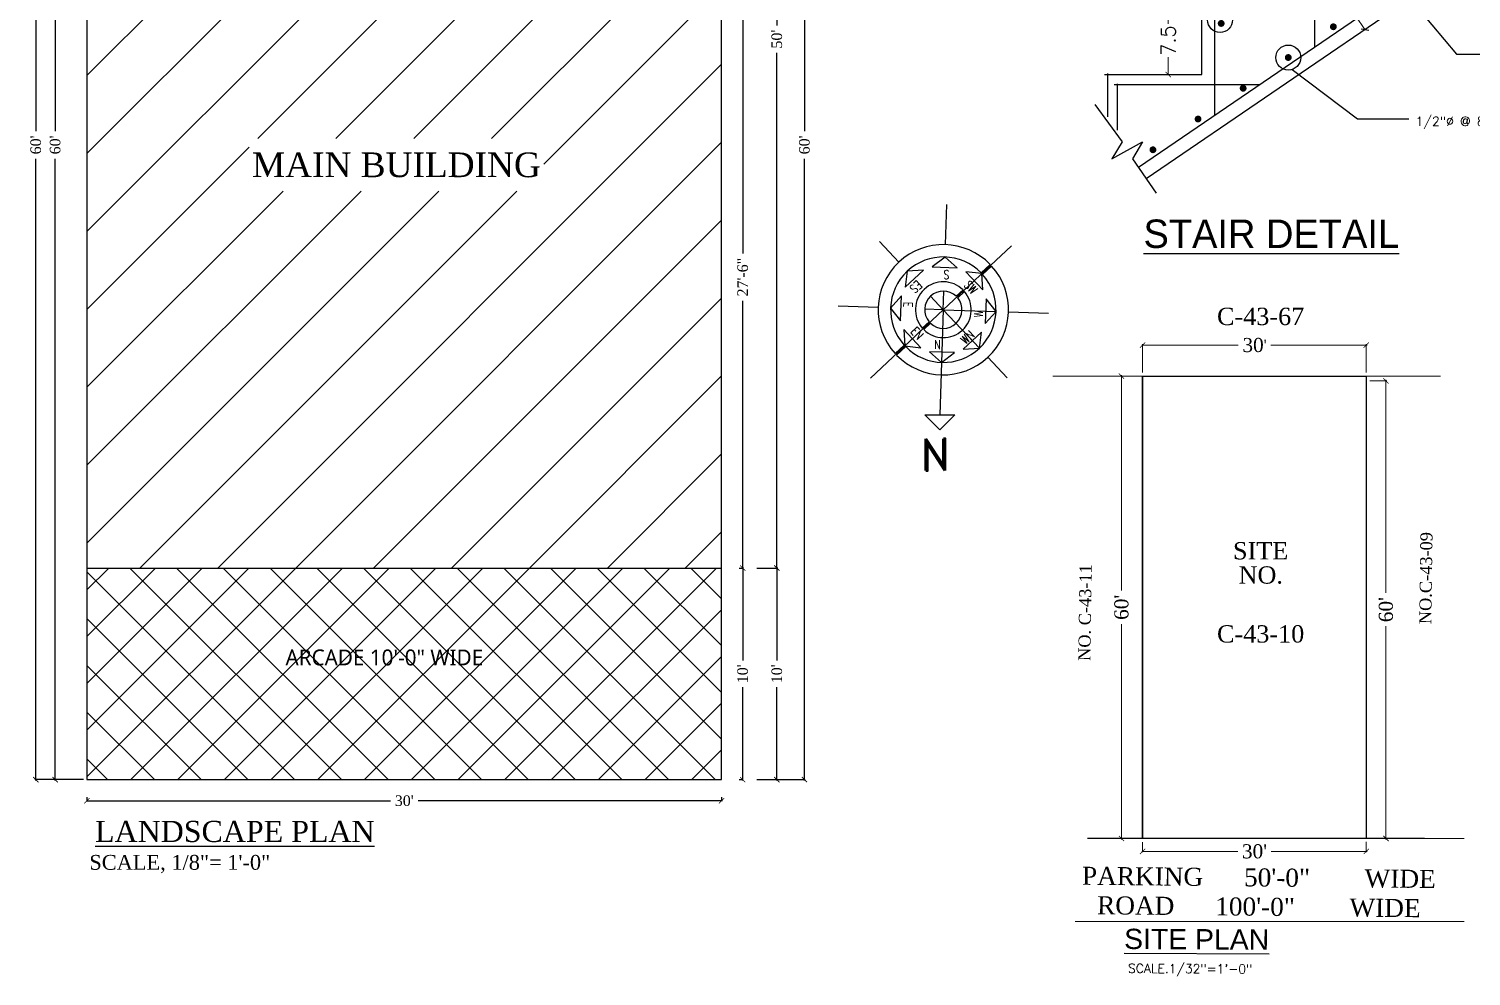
# Model space of a CAD drawing. Header units: inches. Extents: x 137014 to 144844, y -150241 to -148176.
# Drawn here: x 139704 to 140522, y -149346 to -148809 of the extents above; entities that cross this region are included whole.
import ezdxf

# ---------------------------------------------------------------- set-up
doc = ezdxf.new("R2010")
doc.units = ezdxf.units.IN
doc.header["$LTSCALE"] = 15
doc.header["$MEASUREMENT"] = 0
doc.header["$PDMODE"] = 2
doc.layers.get('0').update_dxf_attribs({"linetype": 'CONTINUOUS'})
doc.layers.get('Defpoints').update_dxf_attribs({"linetype": 'CONTINUOUS'})
for name, color, linetype in [('DIM', 255, 'CONTINUOUS'), ('dimenion', 8, 'CONTINUOUS'), ('doors', 34, 'CONTINUOUS'), ('HATCH', 252, 'CONTINUOUS'), ('TEXT', 2, 'CONTINUOUS'), ('TXT', 3, 'CONTINUOUS'), ('WIN', 4, 'CONTINUOUS')]:
    doc.layers.add(name, color=color, linetype=linetype)
for name, color, linetype, lineweight in [('DIMENSION', 251, 'CONTINUOUS', 15), ('tex2', 2, 'CONTINUOUS', 0), ('WALL', 1, 'CONTINUOUS', 30)]:
    doc.layers.add(name, color=color, linetype=linetype, lineweight=lineweight)
doc.styles.add('AR', font='arial.ttf', dxfattribs={"width": 0.7})
doc.styles.add('arial', font='times.ttf')
doc.styles.add('ROMANS', font='romans.shx')
doc.styles.add('ROMANT', font='romant.shx', dxfattribs={"height": 6})
doc.styles.add('ROMANTIC', font='rom_____.pfb')
doc.styles.get("Standard").update_dxf_attribs({"font": 'romand.shx', "height": 8})
doc.styles.add('times', font='times.ttf', dxfattribs={"height": 6})
doc.dimstyles.new('NAUMAN', dxfattribs={"dimtxt": 7, "dimasz": 3, "dimexe": 0.5, "dimexo": 2, "dimgap": 3, "dimtad": 0, "dimdec": 1, "dimzin": 0, "dimdsep": 46, "dimlunit": 4, "dimtxsty": 'times', "dimblk1": 'ARCHTICK', "dimblk2": 'ARCHTICK', "dimsah": 1, "dimcen": 0, "dimdle": 0.5, "dimclrd": 256, "dimclre": 256, "dimclrt": 2, "dimadec": 0, "dimazin": 0, "dimtfac": 1, "dimtdec": 1, "dimtix": 1, "dimtofl": 0, "dimtmove": 1, "dimatfit": 3, "dimldrblk": 'ARCHTICK', "dimfxl": 4, "dimtolj": 1, "dimtzin": 0, "dimarcsym": 0})
doc.dimstyles.get("Standard").update_dxf_attribs({"dimtxt": 8, "dimasz": 3, "dimexe": 0, "dimexo": 6, "dimgap": 2, "dimtad": 0, "dimdec": 1, "dimzin": 0, "dimdsep": 46, "dimlunit": 4, "dimtxsty": 'ROMANS', "dimblk1": 'OBLIQUE', "dimblk2": 'OBLIQUE', "dimsah": 1, "dimcen": 0, "dimclrt": 256, "dimadec": 0, "dimazin": 0, "dimtm": 1e-09, "dimtfac": 1, "dimtdec": 1, "dimtofl": 0, "dimtmove": 1, "dimatfit": 0, "dimldrblk": 'OBLIQUE', "dimfxl": 12, "dimtolj": 1, "dimtzin": 0, "dimarcsym": 0})

# ---------------------------------------------------------------- blocks, each defined once
blk = doc.blocks.new('_ARCHTICK')
at = {"color": 0, "linetype": 'ByBlock', "const_width": 0.15}
blk.add_lwpolyline([(-0.5, -0.5), (0.5, 0.5)], dxfattribs=at)
blk = doc.blocks.new('_OBLIQUE')
at = {"color": 0, "linetype": 'ByBlock'}
blk.add_line((-0.5, -0.5), (0.5, 0.5), dxfattribs=at)
blk = doc.blocks.new('*D76')
at = {"layer": 'Defpoints', "color": 0, "transparency": 16777216}
for p in [(137988.51, -141081.9), (138024.29, -141094.98), (138005.96, -141107.48)]:
    blk.add_point(p, dxfattribs=at)
at = {"layer": 'DIM', "color": 0, "lineweight": -2, "transparency": 16777216}
for p, q in [((137992.64, -141079.08), (138010.15, -141067.14)), ((138006.85, -141069.39), (138012, -141076.95)), ((138010.09, -141104.67), (138027.6, -141092.73)), ((138024.29, -141094.98), (138019.14, -141087.42))]:
    blk.add_line(p, q, dxfattribs=at)
at = {"layer": 'DIM', "color": 0, "lineweight": -2, "transparency": 16777216, "xscale": 3, "yscale": 3, "zscale": 3}
for name, p, rotation in [('_ARCHTICK', (138006.85, -141069.39), 124.286876977573), ('_OBLIQUE', (138024.29, -141094.98), 304.286876977573)]:
    blk.add_blockref(name, p, dxfattribs=dict(at, rotation=rotation))
at = {"layer": 'DIM', "transparency": 16777216, "insert": (138015.57, -141082.19), "char_height": 8, "attachment_point": 5, "rotation": 304.28688, "style": 'ROMANS'}
blk.add_mtext('\\A1;6"', dxfattribs=at)
blk = doc.blocks.new('*D77')
at = {"layer": 'Defpoints', "color": 0, "transparency": 16777216}
for p in [(137912.71, -141081.9), (137931.74, -141081.9), (137931.74, -141120.6)]:
    blk.add_point(p, dxfattribs=at)
at = {"layer": 'DIM', "color": 0, "lineweight": -2, "transparency": 16777216}
for p, q in [((137926.74, -141081.9), (137908.71, -141081.9)), ((137912.71, -141081.9), (137912.71, -141091.87)), ((137912.71, -141120.6), (137912.71, -141110.63)), ((137926.74, -141120.6), (137908.71, -141120.6))]:
    blk.add_line(p, q, dxfattribs=at)
at = {"layer": 'DIM', "color": 0, "lineweight": -2, "transparency": 16777216, "xscale": 3, "yscale": 3, "zscale": 3}
for name, p, rotation in [('_OBLIQUE', (137912.71, -141081.9), 90), ('_ARCHTICK', (137912.71, -141120.6), 270)]:
    blk.add_blockref(name, p, dxfattribs=dict(at, rotation=rotation))
at = {"layer": 'DIM', "transparency": 16777216, "insert": (137912.71, -141101.25), "char_height": 8, "attachment_point": 5, "rotation": 90, "style": 'ROMANS'}
blk.add_mtext('\\A1;7.5', dxfattribs=at)
blk = doc.blocks.new('*D78')
at = {"layer": 'Defpoints', "color": 0, "transparency": 16777216}
for p in [(138045.28, -141025.77), (137988.51, -141043.19), (138045.28, -141043.19)]:
    blk.add_point(p, dxfattribs=at)
at = {"layer": 'DIM', "color": 0, "lineweight": -2, "transparency": 16777216}
for p, q in [((137988.51, -141038.19), (137988.51, -141021.77)), ((137988.51, -141025.77), (138001.42, -141025.77)), ((138045.28, -141025.77), (138032.37, -141025.77)), ((138045.28, -141038.19), (138045.28, -141021.77))]:
    blk.add_line(p, q, dxfattribs=at)
at = {"layer": 'DIM', "color": 0, "lineweight": -2, "transparency": 16777216, "xscale": 3, "yscale": 3, "zscale": 3, "rotation": 180}
blk.add_blockref('_ARCHTICK', (137988.51, -141025.77), dxfattribs=at)
at = {"layer": 'DIM', "color": 0, "lineweight": -2, "transparency": 16777216, "xscale": 3, "yscale": 3, "zscale": 3}
blk.add_blockref('_OBLIQUE', (138045.28, -141025.77), dxfattribs=at)
at = {"layer": 'DIM', "transparency": 16777216, "insert": (138016.9, -141025.77), "char_height": 8, "attachment_point": 5, "style": 'ROMANS'}
blk.add_mtext('\\A1;10.5"', dxfattribs=at)
blk = doc.blocks.new('*D209')
at = {"layer": 'Defpoints', "color": 0, "ltscale": 5, "transparency": 16777216}
for p in [(138061.83, -141333.18), (138061.83, -141592.75), (138072.95, -141592.75)]:
    blk.add_point(p, dxfattribs=at)
at = {"layer": 'HATCH', "lineweight": -2, "ltscale": 5, "transparency": 16777216}
for p, q in [((138063.83, -141333.18), (138073.45, -141333.18)), ((138072.95, -141332.68), (138072.95, -141453.5)), ((138072.95, -141593.25), (138072.95, -141472.43)), ((138063.83, -141592.75), (138073.45, -141592.75))]:
    blk.add_line(p, q, dxfattribs=at)
at = {"layer": 'HATCH', "lineweight": -2, "ltscale": 5, "transparency": 16777216, "xscale": 3, "yscale": 3, "zscale": 3}
for p, rotation in [((138072.95, -141333.18), 90), ((138072.95, -141592.75), 270)]:
    blk.add_blockref('_ARCHTICK', p, dxfattribs=dict(at, rotation=rotation))
at = {"layer": 'HATCH', "color": 2, "ltscale": 5, "transparency": 16777216, "insert": (138072.95, -141462.96), "char_height": 6, "attachment_point": 5, "rotation": 90, "style": 'times'}
blk.add_mtext("\\A1;{\\H1.333x;60'}", dxfattribs=at)
blk = doc.blocks.new('*D210')
at = {"layer": 'Defpoints', "color": 0, "ltscale": 5, "transparency": 16777216}
for p in [(137934.94, -141592.79), (138061.83, -141592.75), (137934.94, -141600.11)]:
    blk.add_point(p, dxfattribs=at)
at = {"layer": 'HATCH', "lineweight": -2, "ltscale": 5, "transparency": 16777216}
for p, q in [((137934.44, -141600.11), (137988.91, -141600.09)), ((137934.94, -141594.79), (137934.94, -141600.61)), ((138062.33, -141600.07), (138007.87, -141600.09)), ((138061.83, -141594.75), (138061.83, -141600.57))]:
    blk.add_line(p, q, dxfattribs=at)
at = {"layer": 'HATCH', "lineweight": -2, "ltscale": 5, "transparency": 16777216, "xscale": 3, "yscale": 3, "zscale": 3}
for p, rotation in [((137934.94, -141600.11), 180.017741368843), ((138061.83, -141600.07), 0.01774136884298727)]:
    blk.add_blockref('_ARCHTICK', p, dxfattribs=dict(at, rotation=rotation))
at = {"layer": 'HATCH', "color": 2, "ltscale": 5, "transparency": 16777216, "insert": (137998.39, -141600.09), "char_height": 6, "attachment_point": 5, "rotation": 0.01774, "style": 'times'}
blk.add_mtext("\\A1;{\\H1.333x;30'}", dxfattribs=at)
blk = doc.blocks.new('*D211')
at = {"layer": 'Defpoints', "color": 0, "ltscale": 5, "transparency": 16777216}
for p in [(137934.94, -141312.92), (137934.94, -141330.52), (138061.83, -141330.52)]:
    blk.add_point(p, dxfattribs=at)
at = {"layer": 'HATCH', "lineweight": -2, "ltscale": 5, "transparency": 16777216}
for p, q in [((137934.44, -141312.92), (137989.11, -141312.92)), ((137934.94, -141328.52), (137934.94, -141312.42)), ((138062.33, -141312.92), (138007.66, -141312.92)), ((138061.83, -141328.52), (138061.83, -141312.42))]:
    blk.add_line(p, q, dxfattribs=at)
at = {"layer": 'HATCH', "lineweight": -2, "ltscale": 5, "transparency": 16777216, "xscale": 3, "yscale": 3, "zscale": 3, "rotation": 180}
blk.add_blockref('_ARCHTICK', (137934.94, -141312.92), dxfattribs=at)
at = {"layer": 'HATCH', "lineweight": -2, "ltscale": 5, "transparency": 16777216, "xscale": 3, "yscale": 3, "zscale": 3}
blk.add_blockref('_ARCHTICK', (138061.83, -141312.92), dxfattribs=at)
at = {"layer": 'HATCH', "color": 2, "ltscale": 5, "transparency": 16777216, "insert": (137998.39, -141312.92), "char_height": 6, "attachment_point": 5, "style": 'times'}
blk.add_mtext("\\A1;{\\H1.333x;30}'", dxfattribs=at)
blk = doc.blocks.new('*D212')
at = {"layer": 'Defpoints', "color": 0, "ltscale": 5, "transparency": 16777216}
for p in [(137934.94, -141330.52), (137922.93, -141592.79), (137934.94, -141592.79)]:
    blk.add_point(p, dxfattribs=at)
at = {"layer": 'HATCH', "lineweight": -2, "ltscale": 5, "transparency": 16777216}
for p, q in [((137932.94, -141330.52), (137922.43, -141330.52)), ((137922.93, -141330.02), (137922.93, -141452.19)), ((137922.93, -141593.29), (137922.93, -141471.12)), ((137932.94, -141592.79), (137922.43, -141592.79))]:
    blk.add_line(p, q, dxfattribs=at)
at = {"layer": 'HATCH', "lineweight": -2, "ltscale": 5, "transparency": 16777216, "xscale": 3, "yscale": 3, "zscale": 3}
for p, rotation in [((137922.93, -141330.52), 90), ((137922.93, -141592.79), 270)]:
    blk.add_blockref('_ARCHTICK', p, dxfattribs=dict(at, rotation=rotation))
at = {"layer": 'HATCH', "color": 2, "ltscale": 5, "transparency": 16777216, "insert": (137922.93, -141461.65), "char_height": 6, "attachment_point": 5, "rotation": 90, "style": 'times'}
blk.add_mtext("\\A1;{\\H1.333x;60'}", dxfattribs=at)
blk = doc.blocks.new('*D163')
at = {"layer": 'Defpoints', "color": 0, "ltscale": 5, "transparency": 16777216}
for p in [(140114.88, -148514.55), (140114.88, -149114.55), (140128.25, -149114.55)]:
    blk.add_point(p, dxfattribs=at)
at = {"layer": 'dimenion', "lineweight": -2, "ltscale": 5, "transparency": 16777216}
for p, q in [((140116.88, -148514.55), (140128.75, -148514.55)), ((140128.25, -148514.05), (140128.25, -148806.73)), ((140128.25, -149115.05), (140128.25, -148822.38)), ((140116.88, -149114.55), (140128.75, -149114.55))]:
    blk.add_line(p, q, dxfattribs=at)
at = {"layer": 'dimenion', "lineweight": -2, "ltscale": 5, "transparency": 16777216, "xscale": 3, "yscale": 3, "zscale": 3}
for p, rotation in [((140128.25, -148514.55), 90), ((140128.25, -149114.55), 270)]:
    blk.add_blockref('_ARCHTICK', p, dxfattribs=dict(at, rotation=rotation))
at = {"layer": 'dimenion', "color": 2, "ltscale": 5, "transparency": 16777216, "insert": (140128.25, -148814.55), "char_height": 6, "attachment_point": 5, "rotation": 90, "style": 'times'}
blk.add_mtext("\\A1;50'", dxfattribs=at)
blk = doc.blocks.new('*D164')
at = {"layer": 'Defpoints', "color": 0, "ltscale": 5, "transparency": 16777216}
for p in [(140114.88, -149114.55), (140128.25, -149114.55), (140114.88, -149234.55)]:
    blk.add_point(p, dxfattribs=at)
at = {"layer": 'dimenion', "lineweight": -2, "ltscale": 5, "transparency": 16777216}
for p, q in [((140116.88, -149114.55), (140128.75, -149114.55)), ((140128.25, -149114.05), (140128.25, -149167.03)), ((140128.25, -149235.05), (140128.25, -149182.07)), ((140116.88, -149234.55), (140128.75, -149234.55))]:
    blk.add_line(p, q, dxfattribs=at)
at = {"layer": 'dimenion', "lineweight": -2, "ltscale": 5, "transparency": 16777216, "xscale": 3, "yscale": 3, "zscale": 3}
for p, rotation in [((140128.25, -149114.55), 90), ((140128.25, -149234.55), 270)]:
    blk.add_blockref('_ARCHTICK', p, dxfattribs=dict(at, rotation=rotation))
at = {"layer": 'dimenion', "color": 2, "ltscale": 5, "transparency": 16777216, "insert": (140128.25, -149174.55), "char_height": 6, "attachment_point": 5, "rotation": 90, "style": 'times'}
blk.add_mtext("\\A1;10'", dxfattribs=at)
blk = doc.blocks.new('*D165')
at = {"layer": 'Defpoints', "color": 0, "ltscale": 5, "transparency": 16777216}
for p in [(140114.88, -148514.55), (140114.88, -149234.55), (140143.89, -149234.55)]:
    blk.add_point(p, dxfattribs=at)
at = {"layer": 'dimenion', "lineweight": -2, "ltscale": 5, "transparency": 16777216}
for p, q in [((140116.88, -148514.55), (140144.39, -148514.55)), ((140143.89, -148514.05), (140143.89, -148866.7)), ((140143.89, -149235.05), (140143.89, -148882.4)), ((140116.88, -149234.55), (140144.39, -149234.55))]:
    blk.add_line(p, q, dxfattribs=at)
at = {"layer": 'dimenion', "lineweight": -2, "ltscale": 5, "transparency": 16777216, "xscale": 3, "yscale": 3, "zscale": 3}
for p, rotation in [((140143.89, -148514.55), 90), ((140143.89, -149234.55), 270)]:
    blk.add_blockref('_ARCHTICK', p, dxfattribs=dict(at, rotation=rotation))
at = {"layer": 'dimenion', "color": 2, "ltscale": 5, "transparency": 16777216, "insert": (140143.89, -148874.55), "char_height": 6, "attachment_point": 5, "rotation": 90, "style": 'times'}
blk.add_mtext("\\A1;60'", dxfattribs=at)
blk = doc.blocks.new('*D168')
at = {"layer": 'Defpoints', "color": 0, "ltscale": 5, "transparency": 16777216}
for p in [(140108.88, -148784.55), (140108.88, -149114.55), (140108.88, -149114.55)]:
    blk.add_point(p, dxfattribs=at)
at = {"layer": 'HATCH', "lineweight": -2, "ltscale": 5, "transparency": 16777216}
for p, q in [((140106.88, -148784.55), (140108.38, -148784.55)), ((140108.88, -148784.05), (140108.88, -148936.22)), ((140108.88, -149115.05), (140108.88, -148962.89)), ((140106.88, -149114.55), (140108.38, -149114.55))]:
    blk.add_line(p, q, dxfattribs=at)
at = {"layer": 'HATCH', "lineweight": -2, "ltscale": 5, "transparency": 16777216, "xscale": 3, "yscale": 3, "zscale": 3}
for p, rotation in [((140108.88, -148784.55), 90), ((140108.88, -149114.55), 270)]:
    blk.add_blockref('_ARCHTICK', p, dxfattribs=dict(at, rotation=rotation))
at = {"layer": 'HATCH', "color": 2, "ltscale": 5, "transparency": 16777216, "insert": (140108.88, -148949.55), "char_height": 6, "attachment_point": 5, "rotation": 90, "style": 'times'}
blk.add_mtext('\\A1;27\'-6"', dxfattribs=at)
blk = doc.blocks.new('*D169')
at = {"layer": 'Defpoints', "color": 0, "ltscale": 5, "transparency": 16777216}
for p in [(140108.88, -149114.55), (140108.88, -149234.55), (140108.88, -149234.55)]:
    blk.add_point(p, dxfattribs=at)
at = {"layer": 'HATCH', "lineweight": -2, "ltscale": 5, "transparency": 16777216}
for p, q in [((140106.88, -149114.55), (140108.38, -149114.55)), ((140108.88, -149114.05), (140108.88, -149167.03)), ((140108.88, -149235.05), (140108.88, -149182.07)), ((140106.88, -149234.55), (140108.38, -149234.55))]:
    blk.add_line(p, q, dxfattribs=at)
at = {"layer": 'HATCH', "lineweight": -2, "ltscale": 5, "transparency": 16777216, "xscale": 3, "yscale": 3, "zscale": 3}
for p, rotation in [((140108.88, -149114.55), 90), ((140108.88, -149234.55), 270)]:
    blk.add_blockref('_ARCHTICK', p, dxfattribs=dict(at, rotation=rotation))
at = {"layer": 'HATCH', "color": 2, "ltscale": 5, "transparency": 16777216, "insert": (140108.88, -149174.55), "char_height": 6, "attachment_point": 5, "rotation": 90, "style": 'times'}
blk.add_mtext("\\A1;10'", dxfattribs=at)
blk = doc.blocks.new('*D170')
at = {"layer": 'Defpoints', "color": 0, "ltscale": 5, "transparency": 16777216}
for p in [(139736.88, -148514.55), (139707.88, -149234.55), (139736.88, -149234.55)]:
    blk.add_point(p, dxfattribs=at)
at = {"layer": 'dimenion', "lineweight": -2, "ltscale": 5, "transparency": 16777216}
for p, q in [((139734.88, -148514.55), (139707.38, -148514.55)), ((139707.88, -148514.05), (139707.88, -148866.7)), ((139707.88, -149235.05), (139707.88, -148882.4)), ((139734.88, -149234.55), (139707.38, -149234.55))]:
    blk.add_line(p, q, dxfattribs=at)
at = {"layer": 'dimenion', "lineweight": -2, "ltscale": 5, "transparency": 16777216, "xscale": 3, "yscale": 3, "zscale": 3}
for p, rotation in [((139707.88, -148514.55), 90), ((139707.88, -149234.55), 270)]:
    blk.add_blockref('_ARCHTICK', p, dxfattribs=dict(at, rotation=rotation))
at = {"layer": 'dimenion', "color": 2, "ltscale": 5, "transparency": 16777216, "insert": (139707.88, -148874.55), "char_height": 6, "attachment_point": 5, "rotation": 90, "style": 'times'}
blk.add_mtext("\\A1;60'", dxfattribs=at)
blk = doc.blocks.new('*D171')
at = {"layer": 'Defpoints', "color": 0, "ltscale": 5, "transparency": 16777216}
for p in [(139736.88, -149246.55), (139736.88, -149246.55), (140096.88, -149246.55)]:
    blk.add_point(p, dxfattribs=at)
at = {"layer": 'HATCH', "lineweight": -2, "ltscale": 5, "transparency": 16777216}
for p, q in [((139736.38, -149246.55), (139909.02, -149246.55)), ((139736.88, -149244.55), (139736.88, -149246.05)), ((140097.38, -149246.55), (139924.74, -149246.55)), ((140096.88, -149244.55), (140096.88, -149246.05))]:
    blk.add_line(p, q, dxfattribs=at)
at = {"layer": 'HATCH', "lineweight": -2, "ltscale": 5, "transparency": 16777216, "xscale": 3, "yscale": 3, "zscale": 3, "rotation": 180}
blk.add_blockref('_ARCHTICK', (139736.88, -149246.55), dxfattribs=at)
at = {"layer": 'HATCH', "lineweight": -2, "ltscale": 5, "transparency": 16777216, "xscale": 3, "yscale": 3, "zscale": 3}
blk.add_blockref('_ARCHTICK', (140096.88, -149246.55), dxfattribs=at)
at = {"layer": 'HATCH', "color": 2, "ltscale": 5, "transparency": 16777216, "insert": (139916.88, -149246.55), "char_height": 6, "attachment_point": 5, "style": 'times'}
blk.add_mtext("\\A1;30'", dxfattribs=at)
blk = doc.blocks.new('*D220')
at = {"layer": 'Defpoints', "color": 0, "ltscale": 5, "transparency": 16777216}
for p in [(139736.88, -148514.55), (139718.87, -149234.55), (139736.88, -149234.55)]:
    blk.add_point(p, dxfattribs=at)
at = {"layer": 'HATCH', "lineweight": -2, "ltscale": 5, "transparency": 16777216}
for p, q in [((139734.88, -148514.55), (139718.37, -148514.55)), ((139718.87, -148514.05), (139718.87, -148866.7)), ((139718.87, -149235.05), (139718.87, -148882.4)), ((139734.88, -149234.55), (139718.37, -149234.55))]:
    blk.add_line(p, q, dxfattribs=at)
at = {"layer": 'HATCH', "lineweight": -2, "ltscale": 5, "transparency": 16777216, "xscale": 3, "yscale": 3, "zscale": 3}
for p, rotation in [((139718.87, -148514.55), 90), ((139718.87, -149234.55), 270)]:
    blk.add_blockref('_ARCHTICK', p, dxfattribs=dict(at, rotation=rotation))
at = {"layer": 'HATCH', "color": 2, "ltscale": 5, "transparency": 16777216, "insert": (139718.87, -148874.55), "char_height": 6, "attachment_point": 5, "rotation": 90, "style": 'times'}
blk.add_mtext("\\A1;60'", dxfattribs=at)
blk = doc.blocks.new('EGV43')
at = {"const_width": 1.94}
for points in [[(138103.98, -141027.94, 1), (138105.58, -141026.85, 1)], [(138082.3, -141041.66, 1), (138083.89, -141040.57, 1)], [(137998.51, -141052.87, 1), (138000.45, -141052.87, 1)], [(138056.71, -141059.11, 1), (138058.31, -141058.02, 1)], [(138035, -141072.68, 1), (138036.6, -141071.59, 1)], [(137941.74, -141091.57, 1), (137943.68, -141091.57, 1)], [(138005.54, -141094, 1), (138007.14, -141092.91, 1)], [(137979.96, -141111.44, 1), (137981.56, -141110.35, 1)], [(137954.37, -141128.89, 1), (137955.97, -141127.79, 1)], [(137928.79, -141146.33, 1), (137930.39, -141145.24, 1)], [(137903.2, -141163.77, 1), (137904.8, -141162.68, 1)]]:
    blk.add_lwpolyline(points, format="xyb", close=True, dxfattribs=at)
at = {"layer": 'WALL', "color": 3, "linetype": 'Continuous'}
for p, q in [((138045.28, -141004.48), (138095.78, -141004.48)), ((138045.28, -141043.19), (138045.28, -141004.48)), ((137969.8, -141019.97), (137909.81, -141019.97)), ((137969.8, -141072.22), (137969.8, -141019.97)), ((138115.05, -141033.1), (137900.15, -141179.62)), ((137927.23, -141045.13), (137909.81, -141045.13)), ((137940.52, -141082.69), (137927.23, -141045.13)), ((137988.51, -141081.9), (137988.51, -141043.19)), ((137988.51, -141043.19), (138045.28, -141043.19)), ((137931.74, -141120.6), (137931.74, -141081.9)), ((137931.74, -141081.9), (137988.51, -141081.9)), ((138055.26, -141084.06), (138076.25, -141108.99)), ((138076.25, -141108.99), (138093.67, -141108.99)), ((137983, -141117.61), (138020.12, -141145.76)), ((137876.57, -141120.6), (137931.74, -141120.6)), ((137878.23, -141120.05), (137878.23, -141144.53)), ((138020.12, -141145.76), (138049.15, -141145.76))]:
    blk.add_line(p, q, dxfattribs=at)
at = {"layer": 'WALL'}
blk.add_line((138110.69, -141026.7), (137895.79, -141173.22), dxfattribs=at)
at = {"layer": 'WALL', "color": 3, "linetype": 'Continuous'}
for points in [[(138088.65, -140991.9), (138104.13, -141013.19), (138098.32, -141022.87), (138115.74, -141013.19), (138109.94, -141022.87), (138123.48, -141042.22)], [(137871.03, -141137.46), (137886.51, -141158.75), (137880.7, -141168.42), (137898.12, -141158.75), (137892.31, -141168.42), (137905.86, -141187.78)]]:
    blk.add_lwpolyline(points, dxfattribs=at)
for centre in [(137942.05, -141089.61), (137980.76, -141110.9)]:
    blk.add_circle(centre, 7.08, dxfattribs=at)
for points in [[(137972.38, -141072.22), (137967.22, -141072.22), (137969.8, -141087.7)], [(138053.28, -141085.73), (138057.23, -141082.4), (138045.28, -141072.22)]]:
    blk.add_solid(points, dxfattribs=at)
at = {"layer": 'WIN'}
for p, q in [((138052.38, -141010.29), (138052.38, -141066.46)), ((138100, -141010.29), (138052.38, -141010.29)), ((137995.61, -141049), (137995.61, -141105.17)), ((138077.99, -141049), (137995.61, -141049)), ((137938.84, -141087.7), (137938.84, -141143.87)), ((138021.22, -141087.7), (137938.84, -141087.7)), ((137964.45, -141126.41), (137882.07, -141126.41)), ((137883.72, -141125.86), (137883.72, -141152.09))]:
    blk.add_line(p, q, dxfattribs=at)
at = {"layer": 'TEXT', "linetype": 'Continuous'}
for s, height, style, p in [('3/8"%%C @ 8"C/C', 5.161, 'ROMANS', (137871.04, -141016.14)), ('1-3/8"%%C ', 5.161, 'ROMANS', (137875.74, -141049)), ('1/2"%%C @ 8"C/C', 5.161, 'ROMANS', (138101.13, -141112.31)), ('1/2"%%C @ 8"C/C', 5.161, 'ROMANS', (138053.02, -141149.63)), ('%%USTAIR DETAIL', 16.128, 'ROMANTIC', (137898.63, -141218.92))]:
    blk.add_text(s, height=height, dxfattribs=dict(at, style=style)).set_placement(p)
at = {"layer": 'DIM'}
dim = blk.add_linear_dim(base=(138045.28, -141025.77), p1=(137988.51, -141043.19), p2=(138045.28, -141043.19), text='10.5"', dimstyle='Standard', override={"dimscale": 1, "dimexe": 4, "dimexo": 5, "dimgap": 1, "dimblk": 'ARCHTICK', "dimblk1": 'ARCHTICK', "dimblk2": 'OBLIQUE', "dimcen": 0.125, "dimldrblk": 'ARCHTICK', "dimfrac": 2, "dimtzin": 1}, dxfattribs=at)
dim.commit()
dim.dimension.update_dxf_attribs({"geometry": '*D78', "text_midpoint": (138016.9, -141025.77)})
dim = blk.add_aligned_dim(p1=(137988.51, -141081.9), p2=(138005.96, -141107.48), distance=22.19, text='6"', dimstyle='Standard', override={"dimscale": 1, "dimexe": 4, "dimexo": 5, "dimgap": 1, "dimblk": 'ARCHTICK', "dimblk1": 'ARCHTICK', "dimblk2": 'OBLIQUE', "dimcen": 0.125, "dimldrblk": 'ARCHTICK', "dimfrac": 2, "dimtzin": 1}, dxfattribs=at)
dim.commit()
dim.dimension.update_dxf_attribs({"geometry": '*D76', "text_midpoint": (138015.57, -141082.19)})
dim = blk.add_linear_dim(base=(137912.71, -141081.9), p1=(137931.74, -141120.6), p2=(137931.74, -141081.9), angle=90, text='7.5', dimstyle='Standard', override={"dimscale": 1, "dimexe": 4, "dimexo": 5, "dimgap": 1, "dimblk": 'ARCHTICK', "dimblk1": 'ARCHTICK', "dimblk2": 'OBLIQUE', "dimcen": 0.125, "dimldrblk": 'ARCHTICK', "dimfrac": 2, "dimtzin": 1}, dxfattribs=at)
dim.commit()
dim.dimension.update_dxf_attribs({"geometry": '*D77', "text_midpoint": (137912.71, -141101.25)})
blk = doc.blocks.new('FBRE')
at = {"layer": 'DIMENSION', "ltscale": 3}
for p, q in [((137934.94, -141330.52), (137884.05, -141330.52)), ((138061.83, -141330.52), (138103.89, -141330.52)), ((137934.94, -141592.79), (138117.37, -141592.79)), ((137896.67, -141639.85), (138117.37, -141639.85))]:
    blk.add_line(p, q, dxfattribs=at)
at = {"layer": 'HATCH', "ltscale": 5}
for p, q in [((137934.94, -141592.79), (137903.59, -141592.79)), ((138094.9, -141592.79), (138061.83, -141592.75))]:
    blk.add_line(p, q, dxfattribs=at)
at = {"layer": 'WALL', "ltscale": 5}
for p, q in [((137934.94, -141330.52), (137934.94, -141592.79)), ((137940.44, -141330.52), (138061.9, -141330.52)), ((138061.83, -141330.52), (138061.83, -141592.75)), ((138061.83, -141592.75), (137934.94, -141592.79))]:
    blk.add_line(p, q, dxfattribs=at)
at = {"layer": 'WALL', "ltscale": 3}
for p, q in [((137934.94, -141592.79), (137934.94, -141330.52)), ((137934.94, -141330.52), (138061.83, -141330.52))]:
    blk.add_line(p, q, dxfattribs=at)
at = {"layer": 'tex2', "ltscale": 3, "char_height": 9.83, "width": 52.3185, "attachment_point": 5, "style": 'times'}
for s, insert in [('C-43-67', (138001.88, -141296.71)), ('\\A1;SITE', (138001.88, -141429.62)), ('\\A1;NO.', (138001.94, -141443.41)), ('C-43-10', (138001.88, -141476.8))]:
    blk.add_mtext(s, dxfattribs=dict(at, insert=insert))
at = {"layer": 'tex2', "ltscale": 3, "attachment_point": 5, "style": 'times'}
for s, insert, char_height, width, rotation in [('NO.C-43-09', (138095.67, -141445.08), 6.881, 64.1062, 89.22007), ('NO. C-43-11', (137902.3, -141464.62), 6.8813, 115.8155, 89.22007), ('PARKING      50\'-0"        WIDE', (138000.87, -141614.95), 10.24, 277.2, 359.46747), ('ROAD      100\'-0"        WIDE', (138000.87, -141631.58), 10.24, 277.2, 359.46747)]:
    blk.add_mtext(s, dxfattribs=dict(at, insert=insert, char_height=char_height, width=width, rotation=rotation))
at = {"layer": 'TEXT', "style": 'AR'}
blk.add_text('%%USITE PLAN', height=11.52, rotation=359.70598, dxfattribs=at).set_placement((137924.42, -141655.46))
at = {"layer": 'TEXT'}
blk.add_text('SCALE.1/32"=1\'-0"', height=5.12, rotation=359.70598, dxfattribs=at).set_placement((137926.66, -141668.99))
at = {"layer": 'HATCH', "ltscale": 5}
for p1, p2, distance, text, picture, middle in [((138061.83, -141330.52), (137934.94, -141330.52), -17.6, "{\\H1.333x;30}'", '*D211', (137998.39, -141312.92)), ((137934.94, -141330.52), (137934.94, -141592.79), -12.01, "{\\H1.333x;60'}", '*D212', (137922.93, -141461.65)), ((138061.83, -141333.18), (138061.83, -141592.75), 11.12, "{\\H1.333x;60'}", '*D209', (138072.95, -141462.96)), ((138061.83, -141592.75), (137934.94, -141592.79), 7.32, "{\\H1.333x;30'}", '*D210', (137998.39, -141600.09))]:
    dim = blk.add_aligned_dim(p1=p1, p2=p2, distance=distance, text=text, dimstyle='NAUMAN', dxfattribs=at)
    dim.commit()
    dim.dimension.update_dxf_attribs({"geometry": picture, "text_midpoint": middle})

msp = doc.modelspace()

# ---------------------------------------------------------------- hatches: boundary and pattern name
at = {"layer": 'dimenion', "ltscale": 5}
h = msp.add_hatch(dxfattribs=at)
h.set_pattern_fill('ANSI31', color=256, scale=250, style=0)
h.set_pattern_definition([(45, (0, 60), (-22.097087, 22.097087), [])])
h.paths.add_polyline_path([(139984.38325, -148784.55336), (139984.38325, -148646.55336), (140087.88325, -148646.55336), (140096.88325, -148646.55336), (140096.88325, -148514.55336), (139907.88325, -148514.55336), (139907.88325, -148703.55336), (139802.88325, -148703.55336), (139802.88325, -148514.55336), (139736.88325, -148514.55336), (139736.88325, -149114.55336), (140096.88325, -149114.55336), (140096.88325, -148784.55336)])
h.paths.add_polyline_path([(139828.84524, -148900.7425), (139996.03269, -148900.7425), (139996.03269, -148870.84992), (139828.84524, -148870.84992)], flags=16)
at = {"layer": 'HATCH', "ltscale": 5}
h = msp.add_hatch(dxfattribs=at)
h.set_pattern_fill('ANSI37', color=256, scale=150, style=0)
h.set_pattern_definition([(45, (0, 60), (-13.2582521, 13.2582521), []), (135, (0, 60), (-13.2582521, -13.2582521), [])])
h.paths.add_polyline_path([(139736.88325, -149114.55336), (139736.88325, -149234.55336), (140096.88325, -149234.55336), (140096.88325, -149114.55336)])
h.paths.add_polyline_path([(139848.83862, -149174.801), (139962.7568, -149174.801), (139962.7568, -149155.88888), (139848.83862, -149155.88888)], flags=24)

# ---------------------------------------------------------------- linework, layer by layer
at = {"layer": 'doors', "ltscale": 22.5}
for p, q in [((140223.89279, -148931.09399), (140224.6251, -148908.43372)), ((140197.42853, -148941.06711), (140186.42983, -148929.33379)), ((140222.69928, -148968.02575), (140261.39124, -148931.7563)), ((140223.66545, -148938.12861), (140216.44097, -148943.77637)), ((140230.51021, -148944.23105), (140223.66546, -148938.12861)), ((140201.12709, -148955.30414), (140211.39705, -148945.67719)), ((140202.242, -148946.20209), (140201.12709, -148955.30414)), ((140211.39705, -148945.67719), (140202.24201, -148946.20208)), ((140216.44097, -148943.77637), (140230.51021, -148944.23105)), ((140244.52293, -148947.56847), (140235.42088, -148946.45356)), ((140235.42088, -148946.45356), (140245.04783, -148956.72352)), ((140244.14912, -148947.17685), (140249.28478, -148942.36273)), ((140245.04783, -148956.72352), (140244.52294, -148947.56848)), ((140244.97616, -148948.06297), (140250.11219, -148943.24851)), ((140222.69928, -148968.02575), (140223.04028, -148957.47382)), ((140230.02136, -148960.42006), (140233.87598, -148956.80678)), ((140230.8449, -148961.30947), (140234.70132, -148957.69449)), ((140185.76752, -148966.83223), (140163.10725, -148966.09992)), ((140198.90458, -148960.21481), (140192.80214, -148967.05956)), ((140198.4499, -148974.28405), (140198.90458, -148960.21481)), ((140222.69928, -148968.02575), (140215.47906, -148960.32328)), ((140246.94865, -148961.76744), (140246.49397, -148975.83668)), ((140252.59641, -148968.99192), (140246.94865, -148961.76744)), ((140222.69928, -148968.02575), (140181.3713, -149006.76616)), ((140192.80214, -148967.05957), (140198.4499, -148974.28405)), ((140222.69928, -148968.02575), (140212.14735, -148967.68474)), ((140222.69928, -148968.02575), (140221.7331, -148997.92288)), ((140222.69928, -148968.02575), (140252.59641, -148968.99193)), ((140222.69928, -148968.02575), (140243.15655, -148989.84941)), ((140246.49397, -148975.83668), (140252.59641, -148968.99193)), ((140259.63103, -148969.21926), (140282.2913, -148969.95157)), ((140209.97767, -148989.59793), (140200.35072, -148979.32797)), ((140200.35072, -148979.32797), (140200.87561, -148988.48301)), ((140210.78208, -148978.45476), (140214.6367, -148974.84149)), ((140211.61465, -148979.3357), (140215.47108, -148975.72073)), ((140244.27146, -148980.74735), (140234.0015, -148990.3743)), ((140243.15656, -148989.8494), (140244.27146, -148980.74735)), ((140195.37328, -148992.89881), (140200.50894, -148988.08469)), ((140196.20379, -148993.78168), (140201.33982, -148988.96723)), ((140200.87562, -148988.48302), (140209.97767, -148989.59793)), ((140234.0015, -148990.3743), (140243.15654, -148989.84941)), ((140228.95758, -148992.27512), (140214.88834, -148991.82044)), ((140214.88834, -148991.82044), (140221.73309, -148997.92288)), ((140221.7331, -148997.92288), (140220.77345, -149027.61777)), ((140221.7331, -148997.92288), (140228.95758, -148992.27512)), ((140247.97003, -148994.98438), (140258.96872, -149006.7177)), ((140220.77345, -149036.10305), (140212.28817, -149027.61777)), ((140212.28817, -149027.61777), (140229.25873, -149027.61777)), ((140220.77345, -149036.10305), (140229.25873, -149027.61777))]:
    msp.add_line(p, q, dxfattribs=at)
for radius, start, end in [(36.95104, 43.98850571, 222.30954486), (29.91274, 44.18605003, 222.11200053), (36.95104, 224.18911183, 42.10893873), (29.91274, 224.4338752, 41.86417537), (15.83616, 45.10812458, 221.18992598), (15.83616, 225.57648675, 40.72156381), (10.55744, 46.08839081, 220.20965975), (10.55744, 226.79158148, 39.50646908)]:
    msp.add_arc((140222.69928, -148968.02575), radius, start, end, dxfattribs=at)
at = {"layer": 'WALL'}
for p, q in [((139736.88325, -148514.55336), (139736.88325, -149234.55336)), ((140096.88325, -149234.55336), (140096.88325, -148514.55336)), ((139736.88325, -149114.55336), (140096.88325, -149114.55336)), ((139736.88325, -149234.55336), (140096.88325, -149234.55336))]:
    msp.add_line(p, q, dxfattribs=at)

# ---------------------------------------------------------------- block references
at = {"layer": 'DIMENSION'}
for name, p in [('EGV43', (2437.61234, -7714.07644)), ('FBRE', (2400.82644, -7675.17637))]:
    msp.add_blockref(name, p, dxfattribs=at)

# ---------------------------------------------------------------- texts
at = {"layer": 'doors', "ltscale": 22.5, "style": 'ROMANT', "width": 0.75}
for s, height, rotation, p in [('S', 5.01239, 178.14902528, (140226.2096, -148945.66057)), ('ES ', 5.012393, 223.14902528, (140207.75331, -148951.06268)), ('SW ', 5.012393, 313.14902528, (140234.04657, -148954.41807)), ('E', 5.01239, 268.14902528, (140200.25811, -148963.53554)), ('W', 5.01239, 88.14902528, (140245.11248, -148972.40101)), ('EN', 5.012393, 313.14902528, (140203.78464, -148980.61418)), ('WN', 5.012393, 43.14902528, (140235.43223, -148988.03889)), ('N', 5.01239, 358.14902528, (140217.54111, -148990.24504))]:
    msp.add_text(s, height=height, rotation=rotation, dxfattribs=at).set_placement(p)
at = {"layer": 'tex2', "insert": (139912.4642, -148885.93248), "char_height": 14, "width": 208.0800074, "attachment_point": 5, "style": 'arial'}
msp.add_mtext('MAIN BUILDING', dxfattribs=at)
at = {"layer": 'TEXT'}
msp.add_text('N', height=18, dxfattribs=at).set_placement((140209.74088, -149059.2374))
at = {"layer": 'TEXT', "insert": (139905.59165, -149160.75706), "char_height": 9, "width": 131.322457, "attachment_point": 2}
msp.add_mtext('{\\fTrebuchet MS|b0|i0|c0|p34;ARCADE 10\'-0" WIDE}', dxfattribs=at)
at = {"layer": 'TXT', "style": 'arial'}
msp.add_text('SCALE, 1/8"= 1\'-0" ', height=8.4, dxfattribs=at).set_placement((139738.2547, -149285.68656))
at = {"layer": 'TXT', "insert": (139741.48286, -149257.93296), "char_height": 12, "width": 193.2853445, "attachment_point": 1, "style": 'arial'}
msp.add_mtext('{\\LLANDSCAPE PLAN}', dxfattribs=at)

# ---------------------------------------------------------------- dimensions: what is measured, and where the dimension line sits
at = {"layer": 'dimenion', "ltscale": 5}
for p1, p2, distance, picture, middle in [((139736.88325, -148514.55336), (139736.88325, -149234.55336), -29.00514, '*D170', (139707.87811, -148874.55336)), ((140114.88325, -148514.55336), (140114.88325, -149114.55336), 13.36402, '*D163', (140128.24727, -148814.55336)), ((140114.88325, -148514.55336), (140114.88325, -149234.55336), 29.00514, '*D165', (140143.88839, -148874.55336)), ((140114.88325, -149234.55336), (140114.88325, -149114.55336), -13.36402, '*D164', (140128.24727, -149174.55336))]:
    dim = msp.add_aligned_dim(p1=p1, p2=p2, distance=distance, dimstyle='NAUMAN', dxfattribs=at)
    dim.commit()
    dim.dimension.update_dxf_attribs({"geometry": picture, "text_midpoint": middle})
at = {"layer": 'HATCH', "ltscale": 5}
for base, p1, p2, angle, picture, middle in [((139718.86944, -149234.55336), (139736.88325, -148514.55336), (139736.88325, -149234.55336), 90, '*D220', (139718.86944, -148874.55336)), ((140108.88325, -149114.55336), (140108.88325, -148784.55336), (140108.88325, -149114.55336), 90, '*D168', (140108.88325, -148949.55336)), ((140108.88325, -149234.55336), (140108.88325, -149114.55336), (140108.88325, -149234.55336), 90, '*D169', (140108.88325, -149174.55336)), ((139736.88325, -149246.55336), (140096.88325, -149246.55336), (139736.88325, -149246.55336), 180, '*D171', (139916.88325, -149246.55336))]:
    dim = msp.add_linear_dim(base=base, p1=p1, p2=p2, angle=angle, dimstyle='NAUMAN', dxfattribs=at)
    dim.commit()
    dim.dimension.update_dxf_attribs({"geometry": picture, "text_midpoint": middle})

doc.saveas('drawing.dxf')
